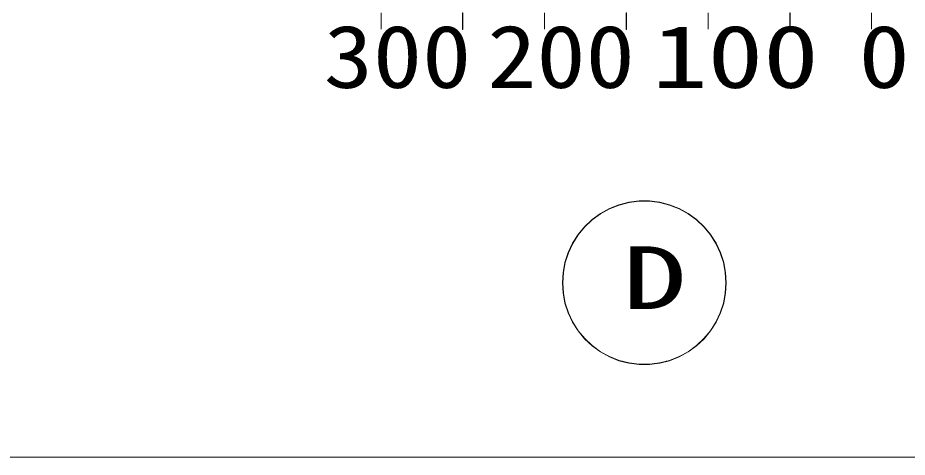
# Model space of a CAD drawing. Units: millimetres on the paper. Extents: x -305 to 305, y -152 to 152.
# Drawn here: x -79.07 to -51.87, y 22.86 to 36.29 of the extents above; entities that cross this region are included whole.
import ezdxf
from ezdxf.enums import TextEntityAlignment as Align

# ---------------------------------------------------------------- set-up
doc = ezdxf.new("R2010")
doc.units = ezdxf.units.MM
doc.layers.add('0-0_PV', color=7, linetype='Continuous', lineweight=9)
doc.styles.add('ＭＳ ゴシック', font='')
doc.styles.get('ＭＳ ゴシック').set_extended_font_data('MS Gothic')

msp = doc.modelspace()

# ---------------------------------------------------------------- linework, layer by layer
at = {"layer": '0-0_PV'}
for p, q in [((-67.963, 36.437), (-67.963, 35.937)), ((-65.458, 36.237), (-65.468, 36.237)), ((-62.963, 36.437), (-62.963, 35.937)), ((-60.458, 36.237), (-60.468, 36.237)), ((-57.963, 36.437), (-57.963, 35.937)), ((-55.458, 36.237), (-55.468, 36.237)), ((-52.963, 36.437), (-52.963, 35.937)), ((-65.458, 36.037), (-65.468, 36.037)), ((-60.458, 36.037), (-60.468, 36.037)), ((-55.458, 36.037), (-55.468, 36.037)), ((-60.868, 30.487), (-60.895, 30.487)), ((-59.755, 30.687), (-60.07, 30.687)), ((-58.931, 30.487), (-58.958, 30.487)), ((-61.259, 30.287), (-61.276, 30.287)), ((-58.55, 30.287), (-58.567, 30.287)), ((-61.527, 30.087), (-61.542, 30.087)), ((-58.284, 30.087), (-58.298, 30.087)), ((-61.904, 29.687), (-61.916, 29.687)), ((-61.738, 29.887), (-61.751, 29.887)), ((-58.074, 29.887), (-58.087, 29.887)), ((-57.909, 29.687), (-57.922, 29.687)), ((-62.037, 29.487), (-62.049, 29.487)), ((-57.777, 29.487), (-57.789, 29.487)), ((-62.147, 29.287), (-62.158, 29.287)), ((-57.667, 29.287), (-57.678, 29.287)), ((-62.304, 28.887), (-62.314, 28.887)), ((-62.239, 29.087), (-62.249, 29.087)), ((-57.576, 29.087), (-57.587, 29.087)), ((-57.511, 28.887), (-57.522, 28.887)), ((-62.352, 28.687), (-62.362, 28.687)), ((-57.463, 28.687), (-57.473, 28.687)), ((-62.401, 28.287), (-62.411, 28.287)), ((-62.389, 28.487), (-62.399, 28.487)), ((-57.427, 28.487), (-57.437, 28.487)), ((-57.414, 28.287), (-57.424, 28.287)), ((-62.408, 28.187), (-62.418, 28.187)), ((-57.408, 28.187), (-57.418, 28.187)), ((-62.395, 27.987), (-62.405, 27.987)), ((-62.371, 27.787), (-62.382, 27.787)), ((-57.444, 27.787), (-57.454, 27.787)), ((-57.42, 27.987), (-57.43, 27.987)), ((-62.333, 27.587), (-62.343, 27.587)), ((-57.482, 27.587), (-57.492, 27.587)), ((-62.271, 27.387), (-62.282, 27.387)), ((-57.544, 27.387), (-57.554, 27.387)), ((-62.194, 27.187), (-62.205, 27.187)), ((-62.1, 26.987), (-62.111, 26.987)), ((-57.714, 26.987), (-57.725, 26.987)), ((-57.62, 27.187), (-57.631, 27.187)), ((-61.973, 26.787), (-61.985, 26.787)), ((-57.84, 26.787), (-57.852, 26.787)), ((-61.821, 26.587), (-61.834, 26.587)), ((-61.633, 26.387), (-61.648, 26.387)), ((-58.177, 26.387), (-58.192, 26.387)), ((-57.992, 26.587), (-58.005, 26.587)), ((-61.396, 26.187), (-61.413, 26.187)), ((-58.412, 26.187), (-58.429, 26.187)), ((-61.08, 25.987), (-61.1, 25.987)), ((-58.725, 25.987), (-58.746, 25.987)), ((-60.578, 25.787), (-60.618, 25.787)), ((-59.207, 25.787), (-59.248, 25.787)), ((-262.482, 22.855), (-17.482, 22.855))]:
    msp.add_line(p, q, dxfattribs=at)
for points in [[(-65.468, 36.437), (-65.468, 35.937), (-65.458, 35.937), (-65.458, 36.437)], [(-60.468, 36.437), (-60.468, 35.937), (-60.458, 35.937), (-60.458, 36.437)], [(-55.468, 36.437), (-55.468, 35.937), (-55.458, 35.937), (-55.458, 36.437)], [(-65.463, 35.937), (-65.468, 35.937), (-65.468, 35.936), (-65.468, 35.936), (-65.467, 35.935), (-65.467, 35.935), (-65.467, 35.934), (-65.466, 35.934), (-65.466, 35.933), (-65.465, 35.933), (-65.465, 35.933), (-65.464, 35.932), (-65.464, 35.932), (-65.463, 35.932), (-65.462, 35.932), (-65.462, 35.932), (-65.461, 35.932), (-65.461, 35.933), (-65.46, 35.933), (-65.46, 35.933), (-65.459, 35.934), (-65.459, 35.934), (-65.458, 35.935), (-65.458, 35.935), (-65.458, 35.936), (-65.458, 35.936), (-65.458, 35.937)], [(-60.463, 35.937), (-60.468, 35.937), (-60.468, 35.936), (-60.468, 35.936), (-60.467, 35.935), (-60.467, 35.935), (-60.467, 35.934), (-60.466, 35.934), (-60.466, 35.933), (-60.465, 35.933), (-60.465, 35.933), (-60.464, 35.932), (-60.464, 35.932), (-60.463, 35.932), (-60.462, 35.932), (-60.462, 35.932), (-60.461, 35.932), (-60.461, 35.933), (-60.46, 35.933), (-60.46, 35.933), (-60.459, 35.934), (-60.459, 35.934), (-60.458, 35.935), (-60.458, 35.935), (-60.458, 35.936), (-60.458, 35.936), (-60.458, 35.937)], [(-55.463, 35.937), (-55.468, 35.937), (-55.468, 35.936), (-55.468, 35.936), (-55.467, 35.935), (-55.467, 35.935), (-55.467, 35.934), (-55.466, 35.934), (-55.466, 35.933), (-55.465, 35.933), (-55.465, 35.933), (-55.464, 35.932), (-55.464, 35.932), (-55.463, 35.932), (-55.462, 35.932), (-55.462, 35.932), (-55.461, 35.932), (-55.461, 35.933), (-55.46, 35.933), (-55.46, 35.933), (-55.459, 35.934), (-55.459, 35.934), (-55.458, 35.935), (-55.458, 35.935), (-55.458, 35.936), (-55.458, 35.936), (-55.458, 35.937)]]:
    msp.add_lwpolyline(points, close=True, dxfattribs=at)
for points in [[(-57.408, 28.187), (-57.427, 28.501), (-57.486, 28.81), (-57.584, 29.109), (-57.718, 29.394), (-57.886, 29.659), (-58.087, 29.902), (-58.316, 30.117), (-58.57, 30.302), (-58.846, 30.454), (-59.139, 30.569), (-59.443, 30.648), (-59.755, 30.687), (-60.07, 30.687), (-60.382, 30.648), (-60.687, 30.569), (-60.979, 30.454), (-61.255, 30.302), (-61.509, 30.117), (-61.739, 29.902), (-61.939, 29.659), (-62.108, 29.394), (-62.242, 29.109), (-62.339, 28.81), (-62.398, 28.501), (-62.418, 28.187), (-62.408, 28.187), (-62.388, 28.5), (-62.329, 28.808), (-62.233, 29.106), (-62.099, 29.389), (-61.931, 29.654), (-61.732, 29.895), (-61.503, 30.109), (-61.25, 30.294), (-60.975, 30.445), (-60.684, 30.56), (-60.38, 30.638), (-60.069, 30.677), (-59.756, 30.677)], [(-59.756, 30.677), (-59.445, 30.638), (-59.142, 30.56), (-58.85, 30.445), (-58.576, 30.294), (-58.322, 30.109), (-58.094, 29.895), (-57.894, 29.654), (-57.726, 29.389), (-57.593, 29.106), (-57.496, 28.808), (-57.437, 28.5), (-57.418, 28.187), (-57.408, 28.187)], [(-62.418, 28.187), (-62.398, 27.873), (-62.339, 27.564), (-62.242, 27.265), (-62.108, 26.98), (-61.939, 26.715), (-61.739, 26.472), (-61.509, 26.257), (-61.255, 26.072), (-60.979, 25.92), (-60.687, 25.805), (-60.382, 25.726), (-60.07, 25.687), (-59.755, 25.687), (-59.443, 25.726), (-59.139, 25.805), (-58.846, 25.92), (-58.57, 26.072), (-58.316, 26.257), (-58.087, 26.472), (-57.886, 26.715), (-57.718, 26.98), (-57.584, 27.265), (-57.486, 27.564), (-57.427, 27.873), (-57.408, 28.187), (-57.418, 28.187), (-57.437, 27.874), (-57.496, 27.567), (-57.593, 27.269), (-57.726, 26.985), (-57.894, 26.721), (-58.094, 26.479), (-58.322, 26.265), (-58.576, 26.08), (-58.85, 25.93), (-59.142, 25.814), (-59.445, 25.736), (-59.756, 25.697), (-60.069, 25.697)], [(-60.069, 25.697), (-60.38, 25.736), (-60.684, 25.814), (-60.975, 25.93), (-61.25, 26.08), (-61.503, 26.265), (-61.732, 26.479), (-61.931, 26.721), (-62.099, 26.985), (-62.233, 27.269), (-62.329, 27.567), (-62.388, 27.874), (-62.408, 28.187), (-62.418, 28.187)]]:
    msp.add_lwpolyline(points, dxfattribs=at)

# ---------------------------------------------------------------- texts
at = {"layer": '0-0_PV', "style": 'ＭＳ ゴシック'}
for s, width, p in [('300', 1.15, (-69.713, 33.567)), ('200', 1.15, (-64.713, 33.567)), ('100', 1.3, (-59.677, 33.567)), ('0', 1.2, (-53.363, 33.567)), ('D', 1.5, (-60.579, 26.805))]:
    msp.add_text(s, height=1.921, dxfattribs=dict(at, width=width)).set_placement(p, align=Align.BOTTOM_LEFT)

doc.saveas('drawing.dxf')
